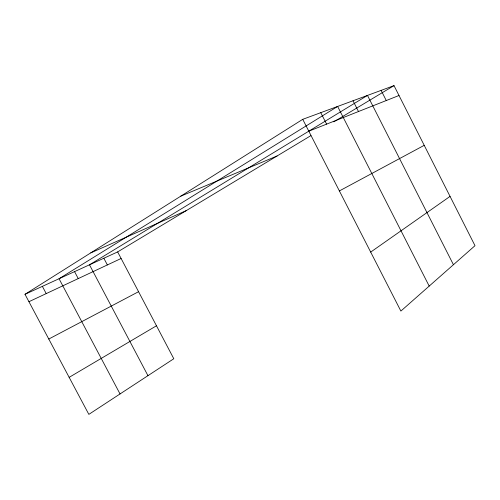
<?xml version="1.0" encoding="UTF-8"?>
<svg xmlns="http://www.w3.org/2000/svg" width="500" height="500" viewBox="0 0 500 500"><rect width="100%" height="100%" fill="white"/><g stroke="black" fill="none" stroke-linecap="round" stroke-linejoin="round"><path stroke-width="0.75" d="M370.688 252.094L450.056 196.394M310.931 135.612L117.656 251.912L173.8 358.744L88.844 414.375L25 294.306L302.731 119.331L394.006 85.625L475 245.688L400.875 311.069L302.731 119.331M333.825 121.838L394.006 85.625M69.15 377.35L156.475 325.781M339.381 190.931L424.219 145.331M48.781 339.038L138.562 291.694M28.931 301.706L121.112 258.488M25 294.306L117.656 251.912M90.75 252.887L186.344 210.581M180.844 196.125L277.081 155.981M308.8 131.181L399.006 95.5M120.037 393.95L59.044 278.731L337.638 106.438L429.194 286.094M42.381 286.356L46.225 293.6M147.95 375.669L89.488 264.806L367.481 95.419L453.431 264.713M74.562 271.631L78.238 278.587M103.837 258.238L107.362 264.931M320.769 112.669L326.619 124.131M353.013 100.763L358.488 111.525M381.119 90.381L386.269 100.538"/></g></svg>
